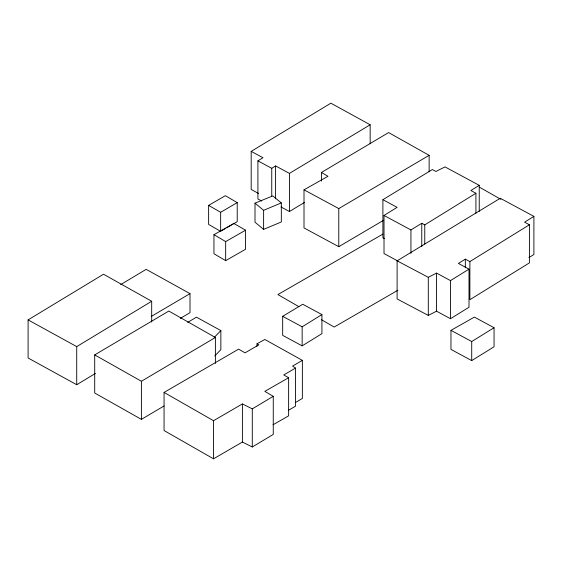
<?xml version="1.0" encoding="UTF-8"?>
<svg xmlns="http://www.w3.org/2000/svg" width="562" height="562" viewBox="0 0 562 562"><rect width="100%" height="100%" fill="white"/><g stroke="black" fill="none" stroke-linecap="round" stroke-linejoin="round"><path stroke-width="0.84" d="M214.185 337.502L220.859 330.582L196.426 317.151L187.673 322.412M214.796 355.929L220.859 349.641L220.859 330.582M261.759 201.034L257.909 198.962L257.909 160.851L262.974 157.725L251.193 151.375L251.193 189.485L258.555 193.454M271.748 196.026L271.748 168.312L275.591 165.938L289.43 173.398L370.161 124.771L330.87 103.183L251.193 151.375M397.868 261.021L384.015 253.56L384.015 215.45L397.109 207.35L382.898 199.693L382.898 237.803L384.394 238.604M382.898 199.693L432.333 169.555L435.887 171.466L445.027 166.9L479.246 185.348L470.865 190.525L475.916 193.251L475.916 213.174M410.941 253.35L410.941 229.963L421.767 223.269L424.76 224.884L475.916 193.251M302.152 345.862L302.152 326.81L321.921 314.587L302.735 304.246L282.679 316.308L282.679 335.366L302.152 345.862L321.921 333.645L321.921 314.587M469.874 261.597L465.329 259.145L458.402 263.43L469.003 269.142L469.003 307.252L450.478 318.71L436.548 311.2L428.293 315.423L397.109 298.942L397.109 260.831L500.271 198.267L533.9 216.391L524.564 222.166L529.411 224.779L529.411 262.89L469.874 299.708L469.874 261.597L529.411 224.779M450.478 318.71L450.478 280.6L469.003 269.142M528.877 257.614L533.9 254.502L533.9 216.391M471.715 360.593L471.715 341.534L494.061 327.716L474.37 317.101L450.963 330.351L450.963 349.402L471.715 360.593L494.061 346.775L494.061 327.716M95.463 373.386L76.72 384.731L28.1 357.994L28.1 319.883L103.527 274.228L151.691 301.253L151.691 322.04M76.72 384.731L76.72 346.621L151.691 301.253M280.972 206.949L289.43 211.509L304.379 202.503M120.633 284.653L146.169 269.339L190.005 293.631L190.005 312.683L180.311 318.394M257.003 346.382L257.003 343.782L258.871 344.794L245.067 352.845L238.597 349.142L164.062 392.424L164.062 430.534L213.525 458.817L213.525 420.706L242.398 403.938L252.282 408.862L273.258 396.322L264.821 391.37L288.629 377.727L288.629 415.838L273.006 424.788M213.525 458.817L242.398 442.048L252.282 446.973L273.258 434.433L273.258 396.322M321.457 181.105L321.457 172.443L388.609 132.569L429.136 155.337L429.136 171.796M164.048 405.968L141.399 419.371L94.704 393.007L94.704 354.896L168.811 311.053L215.394 337.488L215.394 363.474M141.399 419.371L141.399 381.261L215.394 337.488M151.227 316.476L190.005 293.631M383.207 220.508L338.781 246.683L304.007 227.94L304.007 189.83L338.781 208.579L429.136 155.337M295.591 402.441L302.363 398.465L302.363 360.354L292.584 366.094L295.493 368.096L295.493 406.207L288.889 410.056M220.648 212.296L237.213 202.615L225.348 195.695L208.628 205.383L208.628 224.435L220.648 231.354L220.648 212.296L208.628 205.383M221.4 230.912L225.165 228.713M226.669 227.828L237.213 221.667L237.213 202.615M295.493 368.096L283.754 374.945L288.629 377.727M397.889 290.252L334.172 327.056L321.415 319.687M382.848 234.129L277.895 294.558L298.907 306.69M225.671 260.649L225.671 241.59L245.58 230.202L245.58 249.254L225.671 260.649L213.946 253.743L213.946 234.684L233.827 223.437L245.58 230.202M304.007 189.83L327.983 176.292L321.457 172.443M257.003 343.782L264.828 339.49L302.363 360.354M397.109 260.831L428.293 277.319L436.548 273.09L450.478 280.6M255.007 203.156L263.62 210.321L281.33 202.91L281.33 221.962L263.62 229.373L255.007 222.215L255.007 203.156L272.732 195.927L281.33 202.91M384.015 215.45L410.941 229.963M257.909 160.851L271.748 168.312M450.963 330.351L471.715 341.534M282.679 316.308L302.152 326.81M28.1 319.883L76.72 346.621M479.463 187.209L500.854 199.327M94.704 354.896L141.399 381.261M164.062 392.424L213.525 420.706M213.946 234.684L225.671 241.59M479.246 185.348L479.246 211.326M465.329 259.145L465.329 267.807M436.548 273.09L436.548 311.2M428.293 277.319L428.293 315.423M424.76 224.884L424.76 243.936M421.767 223.269L421.767 246.655M370.161 124.771L370.161 143.823M338.781 208.579L338.781 246.683M289.43 173.398L289.43 211.509M275.591 165.938L275.591 198.85M263.62 210.321L263.62 229.373M252.282 408.862L252.282 446.973M242.398 403.938L242.398 442.048"/></g></svg>
